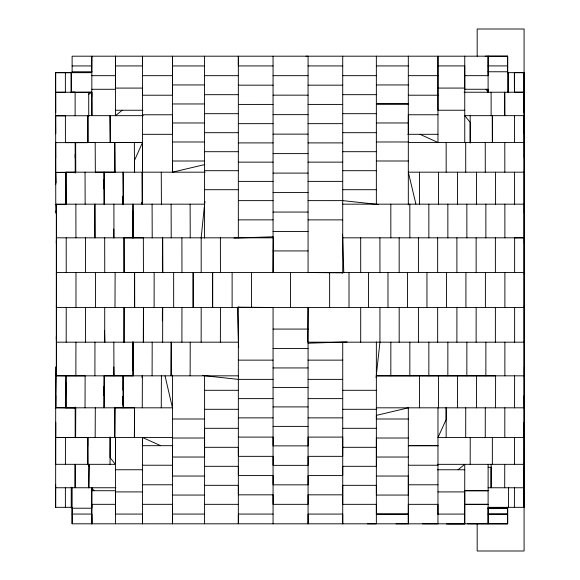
<?xml version="1.0" encoding="UTF-8"?>
<svg xmlns="http://www.w3.org/2000/svg" width="580" height="580" viewBox="0 0 580 580"><rect width="100%" height="100%" fill="white"/><g stroke="black" fill="none" stroke-linecap="round" stroke-linejoin="round"><path stroke-width="0.87" d="M437.965 491.927L464.747 491.92L464.718 523.827L72.123 523.805L72.123 507.333L55.651 507.333L55.673 422.226L55.673 437.487L114.717 437.509L114.854 407.82L134.553 407.82L134.393 437.516L114.84 437.523L115.007 407.834M55.702 407.812L56.057 366.836L55.702 407.812L75.755 407.82L75.625 437.509M55.702 395.611L55.658 464.312L115.478 464.334L115.5 437.458M133.059 342.178L132.979 375.84L56.376 375.833L56.383 204.167L204.581 204.167L205.001 201.506M65.388 507.333L65.388 487.751M65.417 464.326L65.431 437.509M66.192 342.178L66.229 307.509M71.239 487.338L71.239 507.333L72.123 507.333M72.123 523.805L72.13 487.686M72.464 71.782L72.123 72.667L72.123 71.782L92.111 71.782M75.183 407.153L75.175 437.509L55.687 437.501M75.973 307.509L75.973 272.498M85.441 342.178L85.47 307.509M87.573 437.378L87.87 464.29M88.754 487.758L89.059 464.334L88.87 487.758M91.698 523.805L91.72 487.758L91.828 490.716L115.449 490.724M72.123 514.061L91.698 514.068L91.828 523.805L91.828 487.758L93.931 490.716M91.843 115.406L91.836 56.195L91.698 71.782M95.453 307.509L95.497 272.498M104.683 342.178L104.531 330.564M104.712 307.509L104.726 342.178L104.559 330.564M110.062 436.943L110.062 457.635L115.449 464.334L115.478 437.313M115.123 272.491L114.978 307.509M115.507 437.472L115.507 523.812M123.968 342.178L123.997 307.509M160.682 445.686L142.564 437.516L142.564 523.812L142.564 514.076L115.507 514.068L115.478 491.912M204.581 164.611L172.448 172.18L172.441 56.195L172.441 95.222L142.557 95.222L142.528 88.087L115.5 88.087L115.5 65.939L142.542 65.931L142.557 56.195L142.557 172.144L142.535 163.103M154.113 307.509L154.164 272.498M172.448 445.686L172.448 523.812L172.448 504.325L142.564 504.325M172.448 172.18L172.448 161.001L204.581 161.001M173.666 307.509L173.645 272.498M204.581 523.812L204.588 428.308L238.344 428.308M360.695 342.178L360.702 307.501M408.32 438.016L376.362 438.016L376.362 495.059L408.32 495.059L408.32 476.049L376.362 476.042M379.943 307.501L379.936 342.178L376.072 377.609M390.833 375.833L390.848 342.178M399.178 342.178L399.185 307.501M408.313 134.313L408.32 114.767L437.973 114.76M396.075 523.827L408.313 523.82L408.32 504.339L437.973 504.339L437.943 523.834L422.632 523.82M409.842 375.833L409.85 342.178M418.419 342.178L418.426 307.501M419.514 407.82L419.536 375.833M428.845 375.833L428.859 342.171M437.661 342.178L437.668 307.501M464.761 110.236L437.973 110.236L437.965 56.18L437.973 142.484L420 134.313M438.524 407.82L438.545 375.833M446.15 437.509L446.187 407.812M447.847 375.833L447.861 342.178M456.895 342.178L456.909 307.501M457.54 407.82L457.562 375.833M464.747 89.269L464.747 56.18M465.704 437.509L465.733 407.812M466.849 375.833L466.871 342.178M476.137 342.178L476.144 307.501M476.55 407.82L476.572 375.833M485.25 437.509L485.286 407.812M485.859 375.833L485.88 342.178M486.047 89.269L488.121 92.227L488.063 56.18M488.128 56.18L488.121 75.661L464.747 75.661M495.378 342.178L495.392 307.501M495.566 407.82L495.596 375.833L376.362 375.833L524.349 375.833L524.305 366.944M504.796 437.509L504.832 407.82M504.861 375.833L504.883 342.178M488.005 507.34L524.124 507.34L524.132 72.652L507.609 72.659L507.616 56.188L485.134 56.18M507.652 92.307L507.638 56.188L72.123 56.195L72.123 72.667M508.544 92.648L508.544 72.659L508.587 92.227M514.627 342.178L514.634 307.501M514.576 407.82L514.605 375.833M56.376 375.833L56.383 204.167M75.864 375.833L75.936 342.178M94.895 375.833L94.953 342.178M113.767 366.959L113.97 375.84L113.825 342.106M124.076 342.178L124.127 307.509M132.856 370.511L132.834 342.106M132.936 370.504L132.907 342.106M133.096 375.84L133.19 342.178M143.318 342.185L143.448 307.509L143.398 342.178M152.098 375.833L152.192 342.178M162.639 342.178L162.712 307.509M181.903 342.178L181.946 307.509M201.144 342.178L201.195 307.509M220.386 342.178L220.436 307.509M470.184 464.334L470.228 437.509M491.144 464.341L491.086 487.765L491.057 467.299M492.34 464.334L492.376 437.516M504.701 487.765L504.745 464.341M508.537 507.348L508.587 487.765M514.489 464.341L514.54 437.516M514.387 507.348L514.446 487.765M524.247 157.753L524.24 115.659L464.761 115.659L470.191 122.358L470.191 143.057M524.204 133.712L524.24 115.659M446.172 407.392L446.172 419.514L437.98 437.516L524.276 437.509L524.24 422.247L524.124 507.34L524.153 467.291M65.895 382.184L66.019 407.82L123.149 407.827L123.25 375.84L104.146 375.833L104.037 407.82L104.24 375.847M66.019 407.82L66.12 375.833L85.129 375.833L85.028 407.82M75.48 419.579L75.538 407.16M95.171 437.509L95.309 407.82M103.95 395.64L103.907 386.664M122.975 390.253L123.018 376.811M123.25 375.84L123.235 407.827L172.448 407.82L165.024 375.833M142.085 377.703L142.1 375.905M142.252 407.82L142.397 375.833M161.262 407.82L161.407 375.833M190.117 375.833L190.225 342.178M87.732 446.288L87.783 437.378M87.87 464.334L88.037 437.509L75.617 437.45M110.019 464.334L110.185 437.509M134.553 407.82L134.386 437.516L172.209 437.509M524.298 213.048L524.349 204.167L342.446 204.167M75.523 154.164L75.552 172.84M87.812 142.615L87.906 115.659L110.055 115.666L110.222 142.492L142.542 142.492M88.754 466.414L88.769 464.66M524.32 243.223L524.363 237.822L342.722 237.822L342.505 234.284M205.139 172.18L142.252 172.18L142.296 204.182L142.165 172.195L66.026 172.18L65.924 204.088M65.569 382.176L65.446 407.812L55.702 407.704L55.622 395.509M65.446 407.812L65.931 375.833L56.195 375.724M72.123 508.218L91.72 508.218L91.778 504.325L115.456 504.325L115.507 491.912L142.564 491.912M132.784 237.901L132.769 211.28M238.344 437.102L273.064 437.102L273.064 465.356L308.074 465.356L308.074 437.102L342.729 437.102L342.729 456.344L308.074 456.344L308.074 484.844L273.064 484.844L273.064 456.344L238.344 456.344L238.344 307.168L273.064 307.509L273.064 445.875L308.074 445.875L308.074 307.509L307.719 342.178L524.371 342.178L524.378 272.491L56.485 272.498L56.303 274.304M91.72 508.218L91.828 504.325M132.893 211.28L132.733 213.056M104.683 237.822L104.748 272.498M56.267 243.223L56.456 237.822L273.347 237.822L273.064 272.498L273.057 56.195M204.581 204.167L201.173 237.822L201.195 272.498M75.124 115.753L75.117 92.292L71.239 92.285L71.239 72.667L55.629 72.674L55.651 112.759L55.651 72.667L91.77 72.667M87.906 115.659L88.073 142.484L142.52 142.513L134.451 160.508L134.451 172.623M458.055 469.764L464.747 464.341L464.718 523.827L446.629 523.82M115.5 115.666L122.249 110.243M88.718 94.344L91.676 92.256L91.763 96.671M238.851 306.994L237.358 307.509L238.648 347.493M342.185 273.013L343.773 272.491L342.722 237.822M524.088 95.156L524.168 112.701L524.132 72.659L514.387 72.652L514.431 92.227L524.189 92.227L464.08 92.234M233.899 238.097L273.064 236.792L273.499 238.358M308.074 343.215L347.152 341.91M507.652 507.34L507.659 523.812L507.638 508.232L487.823 508.225M143.383 272.498L123.99 272.491L123.953 237.822M65.794 204.269L65.446 172.369L55.709 172.427L55.977 182.874M75.219 172.963L75.168 142.629L55.651 142.629L55.76 204.414L65.504 204.356L65.446 172.369M66.026 172.383L75.183 172.34L55.702 172.369L55.629 92.307L65.373 92.249L65.373 72.667M75.632 142.651L87.566 142.607L65.417 142.615L65.402 115.768M488.055 65.917L507.623 65.924M72.123 65.939L91.698 65.939M172.441 65.939L204.581 65.939M273.057 65.931L238.337 65.931L238.337 56.195L238.344 237.822M308.067 65.931L342.722 65.931M376.355 65.924L408.313 65.924M437.965 65.917L464.739 65.917L464.761 142.52M488.063 71.768L507.652 71.768M507.609 72.659L508.544 73M91.836 75.675L115.5 75.675M142.557 75.675L172.441 75.675M204.581 75.675L238.337 75.675M273.057 75.675L308.067 75.675M342.722 75.668L376.355 75.668M408.313 75.668L437.965 75.661M172.441 84.948L204.581 84.948M376.355 84.941L408.313 84.941M238.337 85.18L273.057 85.173M308.067 85.173L342.722 85.173M437.973 88.08L464.747 88.073M91.843 89.284L115.5 89.284M464.587 89.262L488.128 89.269L488.121 92.227M55.629 92.256L91.676 92.256L91.785 115.493L91.763 92.264M71.217 72.681L71.217 92.292L91.698 92.242M204.581 94.685L238.337 94.685M342.722 94.678L376.355 94.678M273.057 95.163L308.067 95.156M408.313 95.214L437.973 95.214M172.448 103.958L204.581 103.958M238.337 104.422L273.057 104.415M308.067 104.415L342.722 104.415M115.5 110.243L142.941 110.243M204.581 113.687L238.337 113.687M342.722 113.687L376.355 113.68M273.057 114.644L308.067 114.644M142.557 114.775L172.448 114.775L172.448 134.321L142.557 134.321M65.38 115.768L55.636 115.775L55.666 133.799L55.636 115.768L88.725 115.739M143.26 115.666L110.077 115.674L110.28 142.492M172.448 122.975L204.581 122.975M376.355 122.967L408.313 122.967M238.337 123.663L273.057 123.656M308.067 123.656L342.722 123.656M204.581 132.69L238.337 132.69M342.715 132.69L376.355 132.69M273.057 134.132L308.067 134.132M407.878 134.313L437.973 134.306M172.448 141.984L204.581 141.984M376.355 141.984L408.32 141.977M408.327 142.484L524.284 142.484M238.337 142.905L273.057 142.905M308.067 142.905L342.722 142.897M204.581 151.699L238.337 151.699M342.722 151.692L376.355 151.692M273.064 153.613L308.067 153.613M376.355 160.993L408.32 160.993M238.337 162.146L273.064 162.146M308.067 162.146L342.722 162.139M204.581 170.701L238.337 170.701M342.722 170.701L376.355 170.694M114.804 142.499L114.971 172.195L95.345 172.18L95.185 142.484L75.639 142.484L75.77 172.18M273.064 173.101L308.067 173.101M238.337 181.388L273.064 181.388M308.067 181.381L342.722 181.381M204.581 189.704L238.344 189.704M342.722 189.704L376.355 189.704M273.064 192.582L308.074 192.582M238.344 200.629L273.064 200.629M308.074 200.629L342.722 200.622L378.138 204.45M273.064 212.07L308.074 212.062M238.344 219.863L273.064 219.863M308.067 219.871L342.722 219.871M273.064 231.55L308.074 231.55M524.363 237.822L514.627 237.822L514.634 272.491M273.064 250.93L308.074 250.93M524.378 307.501L524.327 305.689L524.378 307.501L56.485 307.509L56.296 305.696M273.064 329.077L308.074 329.077M238.344 342.178L56.448 342.178L56.267 336.777M273.064 348.45L308.074 348.45M238.344 360.137L273.064 360.137M308.074 360.137L342.729 360.137M273.064 367.938L308.074 367.938M123.373 375.84L238.496 375.833M273.064 379.378L238.344 379.378L202.797 375.55M308.074 379.378L342.729 379.378M273.064 387.418L308.074 387.418M204.588 390.297L238.344 390.297M342.722 390.297L376.362 390.297M238.344 398.62L273.064 398.62M308.074 398.62L342.729 398.62M273.064 406.906L308.074 406.906M376.529 407.82L524.32 407.82L524.276 395.618L524.313 407.82M204.588 409.299L238.344 409.299M342.722 409.299L376.362 409.299M238.344 417.861L273.064 417.861M308.074 417.861L342.729 417.861M172.448 419.007L204.588 419.007M408.32 419.007L376.362 419.007L376.362 415.389L408.32 407.82L408.313 523.82M273.064 426.387L308.074 426.387M342.729 428.308L376.362 428.308M172.448 438.016L204.588 438.016M172.797 445.686L142.564 445.686L142.564 437.516M204.588 447.31L238.344 447.31L238.344 475.586L273.064 475.586L273.064 504.332L308.067 504.332L308.074 475.586L342.729 475.586L342.729 342.178M342.729 447.31L376.362 447.318M172.448 457.033L204.588 457.033L204.588 375.833M376.362 457.033L408.32 457.033M437.893 464.334L524.233 464.334M142.564 465.233L172.448 465.233M408.32 465.233L437.973 465.233M204.588 466.32L238.344 466.32L238.344 494.827L273.064 494.827L273.064 523.812M488.092 467.291L491.651 467.291M115.507 469.757L142.564 469.757M437.363 469.764L464.747 469.764M204.588 476.042L172.448 476.042L172.448 375.129M142.564 484.778L172.448 484.778M408.32 484.786L437.973 484.786M204.588 485.322L238.344 485.322L238.337 523.812L238.344 514.068L273.064 514.068M55.651 487.751L115.891 487.758M488.128 487.765L524.182 487.765M342.729 494.834L308.067 494.827L308.067 523.812L308.067 514.076L342.729 514.076L342.729 523.812L342.729 466.32L376.362 466.32L376.362 341.917M172.448 495.059L204.581 495.059M204.581 504.332L238.337 504.332M507.638 508.232L488.099 508.239L488.106 523.834L488.121 464.602M376.362 514.076L408.313 514.083L376.362 514.076L376.362 485.329L342.729 485.329L342.729 504.332L376.362 504.332L376.362 523.82L367.423 523.82M172.448 514.068L204.581 514.068M437.943 514.09L464.739 514.076M467.618 523.82L507.645 523.82L446.651 523.827M305.979 56.188L308.067 56.188L308.067 272.498L342.722 272.839L342.722 56.188M66.011 407.747L75.19 407.82M71.239 92.242L75.117 92.292M113.97 237.822L113.897 204.167M507.616 56.188L507.623 71.768M415.918 204.167L408.32 172.18L524.313 172.18L524.327 274.304M55.76 204.414L56.072 213.295L56.064 210.605M123.185 405.21L123.011 396.502L123.112 405.21M134.35 142.506L134.516 172.195M91.763 514.068L91.828 523.805M161.262 172.18L161.414 204.167M142.093 202.297L142.1 204.095L142.056 202.311M123.156 172.202L123.286 204.182L123.09 172.188M123.047 204.109L123.018 196.04L122.975 204.095M114.76 142.492L114.891 172.18M524.24 422.24L524.276 437.509M514.387 72.652L514.453 92.234M190.124 204.167L190.225 237.822M171.114 204.167L171.216 237.822M152.09 204.167L152.214 237.822M133.088 204.167L133.19 237.822M132.922 204.167L132.914 237.901M115.478 56.195L115.507 65.931M113.752 229.027L113.781 237.901M85.035 172.18L85.151 204.167M75.871 204.167L75.944 237.822M75.197 154.287L75.212 157.869M66.026 172.18L66.127 204.167M55.702 172.369L55.745 184.534M55.651 142.629L55.68 157.869M514.496 115.666L514.533 142.484M514.576 172.18L514.598 204.167M504.796 142.484L504.832 172.18M504.861 204.167L504.883 237.822M495.559 172.18L495.588 204.167M495.378 237.822L495.392 272.491M491.108 92.234L491.144 115.666M485.859 204.16L485.873 237.822M485.242 142.484L485.286 172.173M476.55 172.18L476.572 204.167M476.137 237.822L476.144 272.491M470.184 115.659L470.221 142.484M466.849 204.167L466.871 237.822M465.697 142.484L465.725 172.173M457.533 172.18L457.562 204.167M456.895 237.822L456.902 272.491M447.847 204.167L447.861 237.822M446.15 142.484L446.179 172.173M438.524 172.18L438.538 204.16M437.653 237.822L437.661 272.491M428.837 204.167L428.859 237.822M419.5 172.18L419.528 204.167M418.412 237.822L418.419 272.491M409.835 204.167L409.85 237.822M399.171 237.822L399.178 272.491M390.826 204.167L390.84 237.814M379.929 237.822L379.943 272.491M360.688 237.822L360.702 272.491M220.386 237.822L220.436 272.498M181.903 237.822L181.953 272.498M162.4 256.548L162.436 272.535M143.448 272.498L143.34 237.829L124.098 237.822L124.142 272.491M142.52 142.513L142.549 172.173M88.718 92.256L88.733 115.804M87.558 115.761L87.573 142.694M85.441 237.822L85.478 272.498M66.2 237.822L66.229 272.498M504.89 272.491L504.89 307.501M485.409 272.491L485.402 307.501M477.18 56.188L477.18 29L524.088 29L524.088 551L477.18 551L477.18 523.812M465.921 272.491L465.921 307.501M446.433 272.491L446.433 307.501M437.98 407.863L437.965 514.083M426.952 272.491L426.952 307.501M408.313 56.18L408.32 204.863M407.472 272.491L407.472 307.501M387.984 272.491L387.984 307.501M376.355 56.188L376.362 204.167M368.503 272.491L368.503 307.501M349.015 272.491L349.015 307.509M329.636 272.491L329.643 307.509M290.565 272.491L290.565 307.509M251.495 272.498L251.495 307.509M232.123 272.498L232.123 307.509M204.566 56.195L204.581 238.083M115.507 56.195L115.5 115.674M55.651 484.837L55.651 507.333M75.139 464.319L75.132 487.751L75.161 464.326M134.603 272.498L134.632 307.509L134.603 272.498M193.155 272.498L193.155 307.509L193.155 272.498M212.635 272.498L212.635 307.509L212.635 272.498M162.415 307.473L162.393 320.791L162.436 307.473M171.216 342.178L171.114 375.833L171.223 342.178M103.95 180.018L103.907 188.855L103.965 180.025M94.968 237.822L94.881 204.167L94.968 237.822M104.19 204.167L104.059 172.18L104.19 204.167M408.313 103.95L376.355 103.95L408.313 103.95M437.98 445.686L408.32 445.686L437.973 445.686M488.128 490.724L464.739 490.724L488.128 490.724M488.128 504.332L464.747 504.332L488.106 504.332M507.638 514.076L488.099 514.083L507.645 514.076M162.712 272.498L162.639 237.822L162.712 272.498M504.752 115.659L504.709 92.234L504.752 115.659M492.384 142.484L492.34 115.666L492.376 142.484"/></g></svg>
